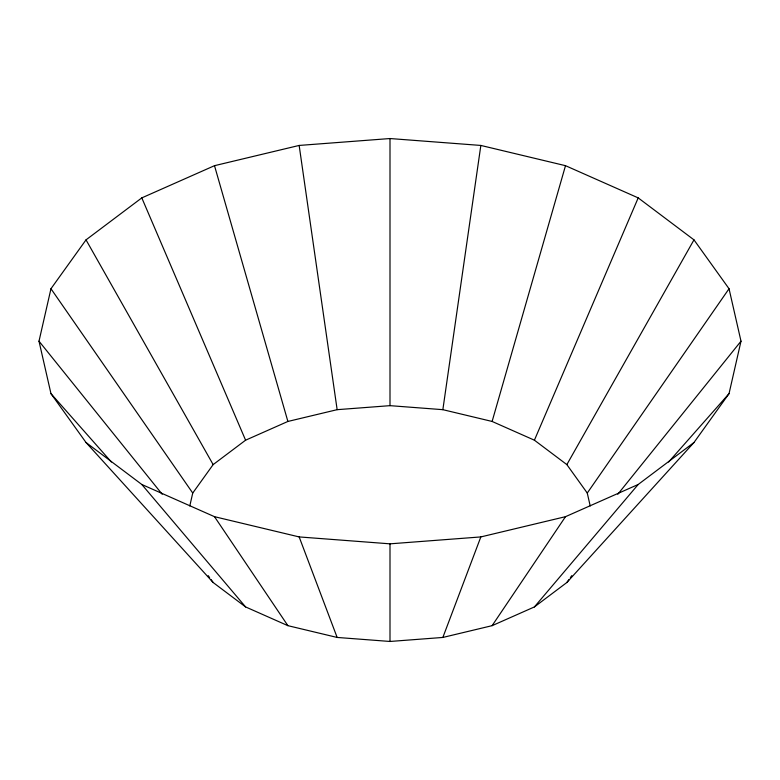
<?xml version="1.0" encoding="UTF-8"?>
<svg xmlns="http://www.w3.org/2000/svg" width="780" height="780" viewBox="0 0 780 780"><rect width="100%" height="100%" fill="white"/><g stroke="black" fill="none" stroke-linecap="round" stroke-linejoin="round"><path stroke-width="1.17" d="M590.207 505.957L587.262 493.048L566.855 464.607L534.407 440.193L492.112 421.453L442.855 409.675L480.841 145.441L390 138.538L299.159 145.441L214.5 165.682L141.804 197.886L86.024 239.86L50.963 288.736L39 341.182L50.963 393.637L86.024 442.504L213.145 582.514L245.593 606.928L287.888 625.667L337.145 637.445L390 641.462L442.855 637.445L492.112 625.667L534.407 606.928L566.855 582.514L693.976 442.504L729.037 393.637L741 341.182L729.037 288.736L693.976 239.86L638.196 197.886L565.5 165.682L480.841 145.441M189.793 505.957L192.738 493.048L213.145 464.607L245.593 440.193L287.888 421.453L337.145 409.675L390 405.659L442.855 409.675M492.112 421.453L565.5 165.682M442.855 637.445L480.841 536.923L565.5 516.682L638.196 484.477L693.976 442.504M534.407 440.193L638.196 197.886M566.855 464.607L693.976 239.86M492.112 625.667L565.5 516.682M587.262 493.048L729.037 288.736M566.855 582.514L568.971 579.569M570.375 577.609L571.779 575.65M617.799 494.267L741 341.182M534.407 606.928L638.196 484.477M668.626 462.004L729.037 393.637M86.024 442.504L141.804 484.477L214.5 516.682L299.159 536.923L390 543.835L480.841 536.923M50.963 393.637L111.374 462.004M141.804 484.477L245.593 606.928M39 341.182L162.201 494.267M208.221 575.65L209.625 577.609M211.029 579.569L213.145 582.514M50.963 288.736L192.738 493.048M214.5 516.682L287.888 625.667M86.024 239.86L213.145 464.607M141.804 197.886L245.593 440.193M299.159 536.923L337.145 637.445M214.5 165.682L287.888 421.453M299.159 145.441L337.145 409.675M390 138.538L390 405.659M390 543.835L390 641.462"/></g></svg>
